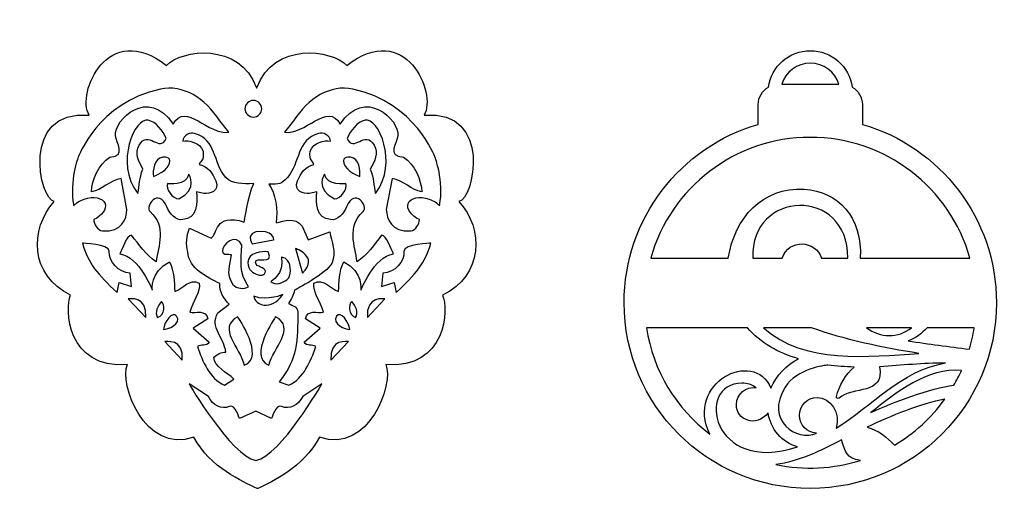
# Model space of a CAD drawing. Header units: centimetres. Extents: x 1 to 126, y -110 to -2.
# Drawn here: x 38.12 to 60.43, y -93.66 to -82.95 of the extents above; entities that cross this region are included whole.
import ezdxf

# ---------------------------------------------------------------- set-up
doc = ezdxf.new("R2010")
doc.units = ezdxf.units.CM
doc.header["$MEASUREMENT"] = 0
doc.layers.add('layer 1', color=7, linetype='Continuous')

msp = doc.modelspace()

# ---------------------------------------------------------------- linework, layer by layer
at = {"layer": 'layer 1', "color": 250}
for points, knots in [([(44.97023, -92.49593), (46.11591, -92.873), (46.67425, -91.26368), (46.48425, -90.83335), (46.48425, -90.83335), (47.87684, -90.94404), (47.92403, -89.54723), (47.78303, -89.2474), (47.78303, -89.2474), (48.71435, -88.79794), (48.72747, -87.73967), (48.15601, -87.10844), (48.15601, -87.10844), (48.48588, -87.08293), (48.95057, -85.008), (47.35999, -85.13654), (47.35999, -85.13654), (47.66209, -84.6427), (46.93195, -82.95322), (45.59365, -84.00033), (45.59365, -84.00033), (45.25225, -83.63737), (43.92548, -83.45549), (43.53893, -84.5132), (43.53893, -84.5132), (43.53893, -84.5132), (43.53069, -84.5132), (43.53069, -84.5132), (43.53069, -84.5132), (43.14414, -83.45549), (41.81737, -83.63737), (41.47597, -84.00033), (41.47597, -84.00033), (40.13767, -82.95322), (39.40753, -84.6427), (39.70963, -85.13654), (39.70963, -85.13654), (38.11904, -85.008), (38.58374, -87.08293), (38.91361, -87.10844), (38.91361, -87.10844), (38.34215, -87.73967), (38.35526, -88.79794), (39.28659, -89.2474), (39.28659, -89.2474), (39.14559, -89.54723), (39.19278, -90.94404), (40.58537, -90.83335), (40.58537, -90.83335), (40.39537, -91.26368), (40.95371, -92.873), (42.09939, -92.49593), (42.09939, -92.49593), (42.47842, -93.19265), (43.20923, -93.50109), (43.54996, -93.66427), (43.54996, -93.66427), (43.54996, -93.66427), (43.56261, -93.66427), (43.56261, -93.66427), (43.56261, -93.66427), (43.90334, -93.50109), (44.5912, -93.19265), (44.97023, -92.49593)], [0, 0, 0, 0, 0.05882353, 0.05882353, 0.05882353, 0.05882353, 0.11764706, 0.11764706, 0.11764706, 0.11764706, 0.17647059, 0.17647059, 0.17647059, 0.17647059, 0.23529412, 0.23529412, 0.23529412, 0.23529412, 0.29411765, 0.29411765, 0.29411765, 0.29411765, 0.35294118, 0.35294118, 0.35294118, 0.35294118, 0.41176471, 0.41176471, 0.41176471, 0.41176471, 0.47058824, 0.47058824, 0.47058824, 0.47058824, 0.52941176, 0.52941176, 0.52941176, 0.52941176, 0.58823529, 0.58823529, 0.58823529, 0.58823529, 0.64705882, 0.64705882, 0.64705882, 0.64705882, 0.70588235, 0.70588235, 0.70588235, 0.70588235, 0.76470588, 0.76470588, 0.76470588, 0.76470588, 0.82352941, 0.82352941, 0.82352941, 0.82352941, 0.88235294, 0.88235294, 0.88235294, 0.88235294, 1, 1, 1, 1]), ([(54.99311, -85.3471), (53.22343, -85.86046), (51.9302, -87.48989), (51.93006, -89.42137), (51.93006, -89.42137), (51.9302, -91.76467), (53.83365, -93.66406), (56.18222, -93.66427), (56.18222, -93.66427), (58.53076, -93.66406), (60.43427, -91.76467), (60.43446, -89.42137), (60.43446, -89.42137), (60.43429, -87.48989), (59.14102, -85.86052), (57.37144, -85.3471), (57.37144, -85.3471), (57.37144, -85.3471), (57.37144, -84.89613), (57.37144, -84.89613), (57.37144, -84.89613), (57.37144, -84.72684), (57.27818, -84.5788), (57.14083, -84.49786), (57.14083, -84.49786), (57.07583, -84.02766), (56.67092, -83.66427), (56.18223, -83.66427), (56.18223, -83.66427), (55.69363, -83.66427), (55.28874, -84.02763), (55.22371, -84.49786), (55.22371, -84.49786), (55.08636, -84.57874), (54.99311, -84.72684), (54.99311, -84.89613), (54.99311, -84.89613), (54.99311, -84.89613), (54.99311, -85.3471), (54.99311, -85.3471)], [0, 0, 0, 0, 0.09090909, 0.09090909, 0.09090909, 0.09090909, 0.18181818, 0.18181818, 0.18181818, 0.18181818, 0.27272727, 0.27272727, 0.27272727, 0.27272727, 0.36363636, 0.36363636, 0.36363636, 0.36363636, 0.45454545, 0.45454545, 0.45454545, 0.45454545, 0.54545455, 0.54545455, 0.54545455, 0.54545455, 0.63636364, 0.63636364, 0.63636364, 0.63636364, 0.72727273, 0.72727273, 0.72727273, 0.72727273, 0.81818182, 0.81818182, 0.81818182, 0.81818182, 1, 1, 1, 1]), ([(56.83436, -84.43251), (56.83436, -84.43251), (55.53035, -84.43251), (55.53035, -84.43251), (55.53035, -84.43251), (55.61549, -84.15375), (55.87553, -83.95043), (56.18223, -83.95043), (56.18223, -83.95043), (56.48895, -83.95043), (56.74917, -84.15375), (56.83436, -84.43251)], [0, 0, 0, 0, 0.25, 0.25, 0.25, 0.25, 0.5, 0.5, 0.5, 0.5, 1, 1, 1, 1]), ([(42.89736, -85.52273), (42.44329, -85.61732), (41.91055, -84.81019), (41.62676, -85.34625), (41.62676, -85.34625), (41.06206, -84.47567), (40.27127, -85.24561), (40.30912, -85.60508), (40.30912, -85.60508), (40.32542, -85.75999), (40.57295, -86.07777), (40.18193, -86.09667), (40.18193, -86.09667), (39.91708, -86.26696), (39.77833, -86.62012), (39.75941, -86.88499), (39.75941, -86.88499), (39.99274, -86.85977), (40.18193, -86.62012), (40.4405, -86.58228), (40.4405, -86.58228), (40.4405, -86.58228), (40.573, -87.29489), (40.573, -87.29489), (40.573, -87.29489), (40.5604, -87.50301), (40.46205, -87.81685), (40.01049, -87.7813), (40.01049, -87.7813), (39.90288, -87.77282), (39.815, -87.61732), (39.815, -87.52273), (39.815, -87.52273), (40.00139, -87.43763), (40.1182, -87.28184), (40.07301, -87.15774), (40.07301, -87.15774), (40.024, -87.02312), (39.80965, -86.97754), (39.59424, -87.05593), (39.59424, -87.05593), (39.49349, -87.0926), (39.41111, -87.1407), (39.35617, -87.20508), (39.35617, -87.20508), (39.25029, -86.62861), (39.46048, -86.09613), (39.46048, -86.09613), (39.46048, -86.09613), (39.46048, -86.09613), (39.90674, -84.84908), (41.3359, -84.54069), (41.3359, -84.54069), (41.85281, -84.42917), (42.3585, -84.75194), (42.69191, -85.26423), (42.69191, -85.26423), (42.69191, -85.26423), (42.89736, -85.52273), (42.89736, -85.52273)], [0, 0, 0, 0, 0.0625, 0.0625, 0.0625, 0.0625, 0.125, 0.125, 0.125, 0.125, 0.1875, 0.1875, 0.1875, 0.1875, 0.25, 0.25, 0.25, 0.25, 0.3125, 0.3125, 0.3125, 0.3125, 0.375, 0.375, 0.375, 0.375, 0.4375, 0.4375, 0.4375, 0.4375, 0.5, 0.5, 0.5, 0.5, 0.5625, 0.5625, 0.5625, 0.5625, 0.625, 0.625, 0.625, 0.625, 0.6875, 0.6875, 0.6875, 0.6875, 0.75, 0.75, 0.75, 0.75, 0.8125, 0.8125, 0.8125, 0.8125, 0.875, 0.875, 0.875, 0.875, 1, 1, 1, 1]), ([(45.44285, -85.34625), (45.15907, -84.81019), (44.62633, -85.61732), (44.17225, -85.52273), (44.17225, -85.52273), (44.17225, -85.52273), (44.37771, -85.26423), (44.37771, -85.26423), (44.37771, -85.26423), (44.7111, -84.75194), (45.21681, -84.42917), (45.7337, -84.54069), (45.7337, -84.54069), (47.16286, -84.84908), (47.60914, -86.09613), (47.60914, -86.09613), (47.60914, -86.09613), (47.60914, -86.09613), (47.81932, -86.62861), (47.71345, -87.20508), (47.71345, -87.20508), (47.6585, -87.1407), (47.57613, -87.0926), (47.47536, -87.05593), (47.47536, -87.05593), (47.25997, -86.97754), (47.04561, -87.02312), (46.99661, -87.15774), (46.99661, -87.15774), (46.95142, -87.28184), (47.06822, -87.43763), (47.25462, -87.52273), (47.25462, -87.52273), (47.25462, -87.61732), (47.16673, -87.77282), (47.05911, -87.7813), (47.05911, -87.7813), (46.60755, -87.81685), (46.50922, -87.50301), (46.4966, -87.29489), (46.4966, -87.29489), (46.4966, -87.29489), (46.62912, -86.58228), (46.62912, -86.58228), (46.62912, -86.58228), (46.88767, -86.62012), (47.07686, -86.85977), (47.3102, -86.88499), (47.3102, -86.88499), (47.29129, -86.62012), (47.15254, -86.26696), (46.88767, -86.09667), (46.88767, -86.09667), (46.49667, -86.07777), (46.74419, -85.75999), (46.7605, -85.60508), (46.7605, -85.60508), (46.79834, -85.24561), (46.00756, -84.47567), (45.44285, -85.34625)], [0, 0, 0, 0, 0.0625, 0.0625, 0.0625, 0.0625, 0.125, 0.125, 0.125, 0.125, 0.1875, 0.1875, 0.1875, 0.1875, 0.25, 0.25, 0.25, 0.25, 0.3125, 0.3125, 0.3125, 0.3125, 0.375, 0.375, 0.375, 0.375, 0.4375, 0.4375, 0.4375, 0.4375, 0.5, 0.5, 0.5, 0.5, 0.5625, 0.5625, 0.5625, 0.5625, 0.625, 0.625, 0.625, 0.625, 0.6875, 0.6875, 0.6875, 0.6875, 0.75, 0.75, 0.75, 0.75, 0.8125, 0.8125, 0.8125, 0.8125, 0.875, 0.875, 0.875, 0.875, 1, 1, 1, 1]), ([(43.45978, -85.18136), (43.35424, -85.18136), (43.26867, -85.09581), (43.26867, -84.99025), (43.26867, -84.99025), (43.26867, -84.88471), (43.35424, -84.79914), (43.45978, -84.79914), (43.45978, -84.79914), (43.56534, -84.79914), (43.65091, -84.88471), (43.65091, -84.99025), (43.65091, -84.99025), (43.65091, -85.09581), (43.56534, -85.18136), (43.45978, -85.18136)], [0, 0, 0, 0, 0.2, 0.2, 0.2, 0.2, 0.4, 0.4, 0.4, 0.4, 0.6, 0.6, 0.6, 0.6, 1, 1, 1, 1]), ([(40.93871, -86.36785), (40.84412, -86.58859), (40.86934, -86.72732), (40.81889, -86.92913), (40.81889, -86.92913), (40.28559, -86.21684), (40.75618, -85.18155), (41.05854, -85.25161), (41.05854, -85.25161), (41.22634, -85.2905), (41.40539, -85.49126), (41.46845, -85.67415), (41.46845, -85.67415), (41.31711, -86.00839), (41.05854, -85.45342), (40.85042, -85.8255), (40.85042, -85.8255), (40.74322, -86.00209), (40.83782, -86.19758), (40.93871, -86.36785)], [0, 0, 0, 0, 0.16666667, 0.16666667, 0.16666667, 0.16666667, 0.33333333, 0.33333333, 0.33333333, 0.33333333, 0.5, 0.5, 0.5, 0.5, 0.66666667, 0.66666667, 0.66666667, 0.66666667, 1, 1, 1, 1]), ([(46.25072, -86.92913), (46.20028, -86.72732), (46.2255, -86.58859), (46.1309, -86.36785), (46.1309, -86.36785), (46.2318, -86.19758), (46.3264, -86.00209), (46.21918, -85.8255), (46.21918, -85.8255), (46.01107, -85.45342), (45.75251, -86.00839), (45.60115, -85.67415), (45.60115, -85.67415), (45.66421, -85.49126), (45.84326, -85.2905), (46.01107, -85.25161), (46.01107, -85.25161), (46.31344, -85.18155), (46.78402, -86.21684), (46.25072, -86.92913)], [0, 0, 0, 0, 0.16666667, 0.16666667, 0.16666667, 0.16666667, 0.33333333, 0.33333333, 0.33333333, 0.33333333, 0.5, 0.5, 0.5, 0.5, 0.66666667, 0.66666667, 0.66666667, 0.66666667, 1, 1, 1, 1]), ([(43.46906, -86.7021), (43.33032, -86.97959), (43.25318, -87.5787), (43.25318, -87.5787), (43.25318, -87.5787), (42.56795, -87.35803), (42.63515, -87.88141), (42.49641, -87.94446), (42.49641, -87.94446), (42.49641, -87.94446), (41.9982, -87.71743), (41.9982, -87.71743), (41.9982, -87.71743), (41.93514, -87.89402), (41.90991, -88.08951), (41.96667, -88.25979), (41.96667, -88.25979), (41.97298, -88.64449), (42.42704, -88.84629), (42.69191, -88.98503), (42.69191, -88.98503), (42.67929, -89.16792), (42.7865, -89.33189), (42.90633, -89.45802), (42.90633, -89.45802), (42.90633, -89.45802), (42.6478, -89.65344), (42.6478, -89.65344), (42.6478, -89.65344), (42.45861, -89.97507), (42.79282, -90.22109), (42.83064, -90.54903), (42.83064, -90.54903), (42.72344, -90.54273), (42.62885, -90.60579), (42.55947, -90.66885), (42.55947, -90.66885), (42.55317, -90.88327), (42.86848, -91.00939), (43.01353, -91.16706), (43.01353, -91.16706), (43.01353, -91.16706), (42.79912, -91.30581), (42.79912, -91.30581), (42.79912, -91.30581), (42.45856, -91.15444), (42.3009, -90.76346), (42.18109, -90.4229), (42.18109, -90.4229), (42.26307, -90.36614), (42.3892, -90.4229), (42.45226, -90.322), (42.45226, -90.322), (42.45226, -90.322), (42.08649, -90.00038), (42.08649, -90.00038), (42.08649, -90.00038), (42.08649, -90.00038), (42.42074, -89.79225), (42.42074, -89.79225), (42.42074, -89.79225), (42.3829, -89.57154), (42.13694, -89.65982), (42.01082, -89.6409), (42.01082, -89.6409), (42.07388, -89.38233), (42.26307, -89.17422), (42.22523, -88.97241), (42.22523, -88.97241), (42.01082, -88.86521), (41.85315, -89.09224), (41.66396, -89.16792), (41.66396, -89.16792), (41.65134, -88.93459), (41.65765, -88.72016), (41.54414, -88.48683), (41.54414, -88.48683), (41.09736, -88.72273), (41.15307, -89.1364), (41.15307, -89.1364), (41.15307, -89.1364), (41.15307, -89.1364), (40.85674, -88.3733), (40.40897, -88.30394), (40.40897, -88.30394), (40.47204, -88.18411), (40.56033, -87.88772), (40.68015, -87.88141), (40.68015, -87.88141), (40.83782, -88.08951), (41.01439, -88.32916), (41.24142, -88.48683), (41.24142, -88.48683), (41.28557, -88.12105), (41.48392, -87.6848), (41.10268, -87.33905), (41.10268, -87.33905), (40.96793, -87.21684), (41.29735, -86.78155), (41.48107, -87.23184), (41.48107, -87.23184), (41.53967, -87.37546), (41.6955, -87.55978), (41.84684, -87.52194), (41.84684, -87.52194), (42.17479, -87.50932), (42.18739, -87.14354), (42.16217, -86.88499), (42.16217, -86.88499), (42.16217, -86.88499), (42.33244, -86.92913), (42.33244, -86.92913), (42.33244, -86.92913), (42.45856, -86.94175), (42.69736, -86.87566), (42.60323, -86.64037), (42.60323, -86.64037), (42.5309, -86.45952), (42.42704, -86.3174), (42.22523, -86.26066), (42.22523, -86.26066), (42.26307, -86.14713), (42.33264, -86.20508), (42.31352, -85.95794), (42.31352, -85.95794), (42.23153, -85.75613), (41.99188, -85.70567), (41.84684, -85.73091), (41.84684, -85.73091), (41.85315, -85.59847), (42.02974, -85.51648), (42.11801, -85.55432), (42.11801, -85.55432), (42.62253, -85.69937), (42.53425, -86.2165), (42.83064, -86.56335), (42.83064, -86.56335), (42.98831, -86.72732), (43.21681, -86.7021), (43.46906, -86.7021)], [0, 0, 0, 0, 0.02777778, 0.02777778, 0.02777778, 0.02777778, 0.05555556, 0.05555556, 0.05555556, 0.05555556, 0.08333333, 0.08333333, 0.08333333, 0.08333333, 0.11111111, 0.11111111, 0.11111111, 0.11111111, 0.13888889, 0.13888889, 0.13888889, 0.13888889, 0.16666667, 0.16666667, 0.16666667, 0.16666667, 0.19444444, 0.19444444, 0.19444444, 0.19444444, 0.22222222, 0.22222222, 0.22222222, 0.22222222, 0.25, 0.25, 0.25, 0.25, 0.27777778, 0.27777778, 0.27777778, 0.27777778, 0.30555556, 0.30555556, 0.30555556, 0.30555556, 0.33333333, 0.33333333, 0.33333333, 0.33333333, 0.36111111, 0.36111111, 0.36111111, 0.36111111, 0.38888889, 0.38888889, 0.38888889, 0.38888889, 0.41666667, 0.41666667, 0.41666667, 0.41666667, 0.44444444, 0.44444444, 0.44444444, 0.44444444, 0.47222222, 0.47222222, 0.47222222, 0.47222222, 0.5, 0.5, 0.5, 0.5, 0.52777778, 0.52777778, 0.52777778, 0.52777778, 0.55555556, 0.55555556, 0.55555556, 0.55555556, 0.58333333, 0.58333333, 0.58333333, 0.58333333, 0.61111111, 0.61111111, 0.61111111, 0.61111111, 0.63888889, 0.63888889, 0.63888889, 0.63888889, 0.66666667, 0.66666667, 0.66666667, 0.66666667, 0.69444444, 0.69444444, 0.69444444, 0.69444444, 0.72222222, 0.72222222, 0.72222222, 0.72222222, 0.75, 0.75, 0.75, 0.75, 0.77777778, 0.77777778, 0.77777778, 0.77777778, 0.80555556, 0.80555556, 0.80555556, 0.80555556, 0.83333333, 0.83333333, 0.83333333, 0.83333333, 0.86111111, 0.86111111, 0.86111111, 0.86111111, 0.88888889, 0.88888889, 0.88888889, 0.88888889, 0.91666667, 0.91666667, 0.91666667, 0.91666667, 0.94444444, 0.94444444, 0.94444444, 0.94444444, 1, 1, 1, 1]), ([(44.88853, -90.4229), (44.76871, -90.76346), (44.61104, -91.15444), (44.27049, -91.30581), (44.27049, -91.30581), (44.27049, -91.30581), (44.05029, -91.22861), (44.05029, -91.22861), (44.05029, -91.22861), (44.47382, -90.71097), (44.47382, -90.27568), (44.47382, -89.62861), (44.47382, -89.62861), (44.47382, -89.51685), (44.36207, -89.48744), (44.26206, -89.44037), (44.26206, -89.44037), (44.32677, -89.32861), (44.37971, -89.26391), (44.40324, -89.13449), (44.40324, -89.13449), (44.40324, -89.13449), (45.15707, -88.7447), (45.25029, -88.52273), (45.25029, -88.52273), (45.36394, -88.25217), (45.24602, -88.02646), (45.20818, -87.80572), (45.20818, -87.80572), (45.20818, -87.80572), (44.70997, -87.98862), (44.70997, -87.98862), (44.70997, -87.98862), (44.70997, -87.98862), (44.57123, -87.67329), (44.57123, -87.67329), (44.57123, -87.67329), (44.40096, -87.45256), (44.17393, -87.55346), (43.97842, -87.59761), (43.97842, -87.59761), (44.02888, -87.32643), (43.96636, -86.90647), (43.815, -86.71096), (43.815, -86.71096), (44.06726, -86.71096), (44.0813, -86.72732), (44.23896, -86.56335), (44.23896, -86.56335), (44.53536, -86.2165), (44.44709, -85.69937), (44.9516, -85.55432), (44.9516, -85.55432), (45.03988, -85.51648), (45.21647, -85.59847), (45.22277, -85.73091), (45.22277, -85.73091), (45.07772, -85.70567), (44.83807, -85.75613), (44.75609, -85.95794), (44.75609, -85.95794), (44.73696, -86.20508), (44.80655, -86.14713), (44.84439, -86.26066), (44.84439, -86.26066), (44.64257, -86.3174), (44.53872, -86.45952), (44.46638, -86.64037), (44.46638, -86.64037), (44.37226, -86.87566), (44.61104, -86.94175), (44.73717, -86.92913), (44.73717, -86.92913), (44.73717, -86.92913), (44.90745, -86.88499), (44.90745, -86.88499), (44.90745, -86.88499), (44.88222, -87.14354), (44.89483, -87.50932), (45.22277, -87.52194), (45.22277, -87.52194), (45.37412, -87.55978), (45.52995, -87.37546), (45.58855, -87.23184), (45.58855, -87.23184), (45.77227, -86.78155), (46.10167, -87.21684), (45.96693, -87.33905), (45.96693, -87.33905), (45.58569, -87.6848), (45.78404, -88.12105), (45.82818, -88.48683), (45.82818, -88.48683), (46.05523, -88.32916), (46.2318, -88.08951), (46.38947, -87.88141), (46.38947, -87.88141), (46.50929, -87.88772), (46.59758, -88.18411), (46.66064, -88.30394), (46.66064, -88.30394), (46.21288, -88.3733), (45.91654, -89.1364), (45.91654, -89.1364), (45.91654, -89.1364), (45.91654, -89.1364), (45.97226, -88.72273), (45.52548, -88.48683), (45.52548, -88.48683), (45.41196, -88.72016), (45.41826, -88.93459), (45.40566, -89.16792), (45.40566, -89.16792), (45.21647, -89.09224), (45.0588, -88.86521), (44.84439, -88.97241), (44.84439, -88.97241), (44.80655, -89.17422), (44.99574, -89.38233), (45.0588, -89.6409), (45.0588, -89.6409), (44.93268, -89.65982), (44.68672, -89.57154), (44.64888, -89.79225), (44.64888, -89.79225), (44.64888, -89.79225), (44.98312, -90.00038), (44.98312, -90.00038), (44.98312, -90.00038), (44.98312, -90.00038), (44.61736, -90.322), (44.61736, -90.322), (44.61736, -90.322), (44.68041, -90.4229), (44.80655, -90.36614), (44.88853, -90.4229)], [0, 0, 0, 0, 0.02857143, 0.02857143, 0.02857143, 0.02857143, 0.05714286, 0.05714286, 0.05714286, 0.05714286, 0.08571429, 0.08571429, 0.08571429, 0.08571429, 0.11428571, 0.11428571, 0.11428571, 0.11428571, 0.14285714, 0.14285714, 0.14285714, 0.14285714, 0.17142857, 0.17142857, 0.17142857, 0.17142857, 0.2, 0.2, 0.2, 0.2, 0.22857143, 0.22857143, 0.22857143, 0.22857143, 0.25714286, 0.25714286, 0.25714286, 0.25714286, 0.28571429, 0.28571429, 0.28571429, 0.28571429, 0.31428571, 0.31428571, 0.31428571, 0.31428571, 0.34285714, 0.34285714, 0.34285714, 0.34285714, 0.37142857, 0.37142857, 0.37142857, 0.37142857, 0.4, 0.4, 0.4, 0.4, 0.42857143, 0.42857143, 0.42857143, 0.42857143, 0.45714286, 0.45714286, 0.45714286, 0.45714286, 0.48571429, 0.48571429, 0.48571429, 0.48571429, 0.51428571, 0.51428571, 0.51428571, 0.51428571, 0.54285714, 0.54285714, 0.54285714, 0.54285714, 0.57142857, 0.57142857, 0.57142857, 0.57142857, 0.6, 0.6, 0.6, 0.6, 0.62857143, 0.62857143, 0.62857143, 0.62857143, 0.65714286, 0.65714286, 0.65714286, 0.65714286, 0.68571429, 0.68571429, 0.68571429, 0.68571429, 0.71428571, 0.71428571, 0.71428571, 0.71428571, 0.74285714, 0.74285714, 0.74285714, 0.74285714, 0.77142857, 0.77142857, 0.77142857, 0.77142857, 0.8, 0.8, 0.8, 0.8, 0.82857143, 0.82857143, 0.82857143, 0.82857143, 0.85714286, 0.85714286, 0.85714286, 0.85714286, 0.88571429, 0.88571429, 0.88571429, 0.88571429, 0.91428571, 0.91428571, 0.91428571, 0.91428571, 0.94285714, 0.94285714, 0.94285714, 0.94285714, 1, 1, 1, 1]), ([(59.82802, -88.40092), (59.82802, -88.40092), (57.32427, -88.40092), (57.32427, -88.40092), (57.32427, -88.40092), (57.3746, -87.46956), (56.81964, -86.87625), (56.04062, -86.82836), (56.04062, -86.82836), (55.09809, -86.77042), (54.44692, -87.49067), (54.30936, -88.40092), (54.30936, -88.40092), (54.30936, -88.40092), (52.53652, -88.40092), (52.53652, -88.40092), (52.53652, -88.40092), (52.98683, -86.79395), (54.46366, -85.64425), (56.18226, -85.64409), (56.18226, -85.64409), (57.90046, -85.64424), (59.37737, -86.79312), (59.82802, -88.40092)], [0, 0, 0, 0, 0.14285714, 0.14285714, 0.14285714, 0.14285714, 0.28571429, 0.28571429, 0.28571429, 0.28571429, 0.42857143, 0.42857143, 0.42857143, 0.42857143, 0.57142857, 0.57142857, 0.57142857, 0.57142857, 0.71428571, 0.71428571, 0.71428571, 0.71428571, 1, 1, 1, 1]), ([(41.39277, -86.09667), (41.39277, -86.09667), (41.594, -86.07088), (41.54414, -86.23542), (41.54414, -86.23542), (41.51659, -86.32635), (41.4341, -86.39873), (41.3545, -86.4499), (41.3545, -86.4499), (41.26497, -86.50744), (41.1791, -86.53813), (41.1791, -86.53813), (41.1791, -86.53813), (41.16017, -86.39308), (41.18466, -86.13451), (41.39277, -86.09667)], [0, 0, 0, 0, 0.2, 0.2, 0.2, 0.2, 0.4, 0.4, 0.4, 0.4, 0.6, 0.6, 0.6, 0.6, 1, 1, 1, 1]), ([(45.89051, -86.53813), (45.89051, -86.53813), (45.58403, -86.42861), (45.52548, -86.23542), (45.52548, -86.23542), (45.47562, -86.07088), (45.67683, -86.09667), (45.67683, -86.09667), (45.67683, -86.09667), (45.88494, -86.13451), (45.90943, -86.39308), (45.89051, -86.53813)], [0, 0, 0, 0, 0.25, 0.25, 0.25, 0.25, 0.5, 0.5, 0.5, 0.5, 1, 1, 1, 1]), ([(41.98558, -86.48769), (41.98558, -86.48769), (42.21501, -86.81685), (41.75855, -87.04896), (41.75855, -87.04896), (41.61352, -87.04265), (41.45027, -86.82823), (41.50073, -86.7021), (41.50073, -86.7021), (41.50073, -86.7021), (41.93265, -86.75802), (41.98558, -86.48769)], [0, 0, 0, 0, 0.25, 0.25, 0.25, 0.25, 0.5, 0.5, 0.5, 0.5, 1, 1, 1, 1]), ([(45.56889, -86.7021), (45.61934, -86.82823), (45.4561, -87.04265), (45.31106, -87.04896), (45.31106, -87.04896), (44.85461, -86.81685), (45.08402, -86.48769), (45.08402, -86.48769), (45.08402, -86.48769), (45.13696, -86.75802), (45.56889, -86.7021), (45.56889, -86.7021)], [0, 0, 0, 0, 0.25, 0.25, 0.25, 0.25, 0.5, 0.5, 0.5, 0.5, 1, 1, 1, 1]), ([(57.03967, -88.40092), (57.03967, -88.40092), (56.43764, -88.40092), (56.43764, -88.40092), (56.43764, -88.40092), (56.31123, -87.99068), (55.68416, -87.95558), (55.54298, -88.40092), (55.54298, -88.40092), (55.54298, -88.40092), (54.86678, -88.40092), (54.86678, -88.40092), (54.86678, -88.40092), (54.81402, -86.84253), (57.04234, -86.7551), (57.03967, -88.40092)], [0, 0, 0, 0, 0.2, 0.2, 0.2, 0.2, 0.4, 0.4, 0.4, 0.4, 0.6, 0.6, 0.6, 0.6, 1, 1, 1, 1]), ([(43.19643, -88.10845), (43.17751, -88.46791), (43.12705, -88.72648), (43.34778, -89.06071), (43.34778, -89.06071), (43.25318, -89.11117), (43.0766, -89.11117), (42.99463, -89.00395), (42.99463, -89.00395), (42.80542, -88.73908), (42.93786, -88.58143), (42.95047, -88.32286), (42.95047, -88.32286), (42.90633, -88.29764), (42.76759, -88.34808), (42.75498, -88.24718), (42.75498, -88.24718), (42.74236, -88.08321), (43.07382, -87.81685), (43.19643, -88.10845)], [0, 0, 0, 0, 0.16666667, 0.16666667, 0.16666667, 0.16666667, 0.33333333, 0.33333333, 0.33333333, 0.33333333, 0.5, 0.5, 0.5, 0.5, 0.66666667, 0.66666667, 0.66666667, 0.66666667, 1, 1, 1, 1]), ([(43.63158, -87.79313), (43.96794, -87.79332), (43.92797, -88.03907), (43.92167, -87.98862), (43.92167, -87.98862), (43.92167, -87.98862), (43.43607, -88.07691), (43.43607, -88.07691), (43.43607, -88.07691), (43.43607, -88.07691), (43.24957, -87.79292), (43.63158, -87.79313)], [0, 0, 0, 0, 0.25, 0.25, 0.25, 0.25, 0.5, 0.5, 0.5, 0.5, 1, 1, 1, 1]), ([(40.39636, -88.95981), (40.39636, -88.95981), (40.34592, -89.18684), (40.34592, -89.18684), (40.34592, -89.18684), (39.91076, -88.77692), (39.6823, -88.52427), (39.55617, -88.06391), (39.55617, -88.06391), (39.55617, -88.06391), (40.16303, -88.0706), (40.16933, -88.24718), (40.16933, -88.24718), (40.15041, -88.48052), (40.3797, -88.73449), (40.64862, -88.74538), (40.64862, -88.74538), (40.64862, -88.74538), (40.68015, -89.0481), (40.68015, -89.0481), (40.68015, -89.0481), (40.68015, -89.0481), (40.39636, -88.95981), (40.39636, -88.95981)], [0, 0, 0, 0, 0.14285714, 0.14285714, 0.14285714, 0.14285714, 0.28571429, 0.28571429, 0.28571429, 0.28571429, 0.42857143, 0.42857143, 0.42857143, 0.42857143, 0.57142857, 0.57142857, 0.57142857, 0.57142857, 0.71428571, 0.71428571, 0.71428571, 0.71428571, 1, 1, 1, 1]), ([(46.7237, -89.18684), (46.7237, -89.18684), (46.67326, -88.95981), (46.67326, -88.95981), (46.67326, -88.95981), (46.67326, -88.95981), (46.38947, -89.0481), (46.38947, -89.0481), (46.38947, -89.0481), (46.38947, -89.0481), (46.42099, -88.74538), (46.42099, -88.74538), (46.42099, -88.74538), (46.68991, -88.73449), (46.91921, -88.48052), (46.90029, -88.24718), (46.90029, -88.24718), (46.90659, -88.0706), (47.51343, -88.06391), (47.51343, -88.06391), (47.51343, -88.06391), (47.38731, -88.52427), (47.15885, -88.77692), (46.7237, -89.18684)], [0, 0, 0, 0, 0.14285714, 0.14285714, 0.14285714, 0.14285714, 0.28571429, 0.28571429, 0.28571429, 0.28571429, 0.42857143, 0.42857143, 0.42857143, 0.42857143, 0.57142857, 0.57142857, 0.57142857, 0.57142857, 0.71428571, 0.71428571, 0.71428571, 0.71428571, 1, 1, 1, 1]), ([(43.54328, -88.77692), (43.46129, -88.73908), (43.33265, -88.68744), (43.33265, -88.4992), (43.33265, -88.4992), (43.33265, -88.2741), (43.6568, -88.24087), (43.80185, -88.25979), (43.80185, -88.25979), (43.93428, -88.58773), (43.49735, -88.3345), (43.51174, -88.50575), (43.51174, -88.50575), (43.52083, -88.61387), (43.71986, -88.60665), (43.73878, -88.70124), (43.73878, -88.70124), (43.73248, -88.79584), (43.60634, -88.81476), (43.54328, -88.77692)], [0, 0, 0, 0, 0.16666667, 0.16666667, 0.16666667, 0.16666667, 0.33333333, 0.33333333, 0.33333333, 0.33333333, 0.5, 0.5, 0.5, 0.5, 0.66666667, 0.66666667, 0.66666667, 0.66666667, 1, 1, 1, 1]), ([(44.41988, -88.18411), (44.41988, -88.18411), (44.96794, -88.35803), (44.58385, -88.74538), (44.58385, -88.74538), (44.58385, -88.74538), (44.41988, -88.18411), (44.41988, -88.18411)], [0, 0, 0, 0, 0.33333333, 0.33333333, 0.33333333, 0.33333333, 1, 1, 1, 1]), ([(44.10456, -88.37962), (44.34441, -88.39333), (44.35717, -88.81366), (44.22434, -88.89668), (44.22434, -88.89668), (44.12344, -88.95974), (43.97212, -89.04179), (43.85861, -88.94089), (43.85861, -88.94089), (43.85861, -88.94089), (44.16795, -88.76979), (44.10456, -88.37962)], [0, 0, 0, 0, 0.25, 0.25, 0.25, 0.25, 0.5, 0.5, 0.5, 0.5, 1, 1, 1, 1]), ([(40.60323, -89.33449), (40.60323, -89.33449), (41.0503, -89.25214), (41.00177, -89.76073), (41.00177, -89.76073), (41.00177, -89.76073), (40.60323, -89.33449), (40.60323, -89.33449)], [0, 0, 0, 0, 0.33333333, 0.33333333, 0.33333333, 0.33333333, 1, 1, 1, 1]), ([(44.12978, -89.23098), (43.86207, -89.62861), (43.49735, -89.47567), (43.46759, -89.27513), (43.46759, -89.27513), (43.80323, -89.39332), (44.12978, -89.23098), (44.12978, -89.23098)], [0, 0, 0, 0, 0.33333333, 0.33333333, 0.33333333, 0.33333333, 1, 1, 1, 1]), ([(46.46639, -89.33449), (46.46639, -89.33449), (46.06783, -89.76073), (46.06783, -89.76073), (46.06783, -89.76073), (46.01932, -89.25214), (46.46639, -89.33449), (46.46639, -89.33449)], [0, 0, 0, 0, 0.33333333, 0.33333333, 0.33333333, 0.33333333, 1, 1, 1, 1]), ([(41.36125, -89.39495), (41.44323, -89.45802), (41.44323, -89.70397), (41.27296, -89.76073), (41.27296, -89.76073), (41.19728, -89.65352), (41.27296, -89.48324), (41.36125, -89.39495)], [0, 0, 0, 0, 0.33333333, 0.33333333, 0.33333333, 0.33333333, 1, 1, 1, 1]), ([(45.79666, -89.76073), (45.62639, -89.70397), (45.62639, -89.45802), (45.70836, -89.39495), (45.70836, -89.39495), (45.79666, -89.48324), (45.87234, -89.65352), (45.79666, -89.76073)], [0, 0, 0, 0, 0.33333333, 0.33333333, 0.33333333, 0.33333333, 1, 1, 1, 1]), ([(41.70806, -89.72916), (41.82673, -89.89917), (41.49999, -90.04452), (41.40539, -90.0319), (41.40539, -90.0319), (41.42431, -89.85532), (41.61891, -89.60144), (41.70806, -89.72916)], [0, 0, 0, 0, 0.33333333, 0.33333333, 0.33333333, 0.33333333, 1, 1, 1, 1]), ([(45.66421, -90.0319), (45.56963, -90.04452), (45.24289, -89.89917), (45.36154, -89.72916), (45.36154, -89.72916), (45.4507, -89.60144), (45.64531, -89.85532), (45.66421, -90.0319)], [0, 0, 0, 0, 0.33333333, 0.33333333, 0.33333333, 0.33333333, 1, 1, 1, 1]), ([(43.10183, -89.74181), (43.10183, -89.74181), (43.74509, -90.66255), (43.25318, -90.85174), (43.25318, -90.85174), (43.15858, -90.44182), (42.62253, -90.00038), (43.10183, -89.74181)], [0, 0, 0, 0, 0.33333333, 0.33333333, 0.33333333, 0.33333333, 1, 1, 1, 1]), ([(43.96779, -89.74181), (44.44709, -90.00038), (43.91103, -90.44182), (43.81644, -90.85174), (43.81644, -90.85174), (43.32453, -90.66255), (43.96779, -89.74181), (43.96779, -89.74181)], [0, 0, 0, 0, 0.33333333, 0.33333333, 0.33333333, 0.33333333, 1, 1, 1, 1]), ([(52.43958, -89.99198), (52.43958, -89.99198), (54.74558, -89.99198), (54.74558, -89.99198), (54.74558, -89.99198), (55.043, -90.3423), (55.45614, -90.56594), (55.91118, -90.70314), (55.91118, -90.70314), (55.64516, -90.84251), (55.40179, -91.08287), (55.28361, -91.3743), (55.28361, -91.3743), (54.89747, -90.44958), (53.31145, -91.26067), (53.88949, -92.42656), (53.88949, -92.42656), (53.11853, -91.83997), (52.58893, -90.97765), (52.43958, -89.99198)], [0, 0, 0, 0, 0.16666667, 0.16666667, 0.16666667, 0.16666667, 0.33333333, 0.33333333, 0.33333333, 0.33333333, 0.5, 0.5, 0.5, 0.5, 0.66666667, 0.66666667, 0.66666667, 0.66666667, 1, 1, 1, 1]), ([(55.11601, -89.99198), (55.11601, -89.99198), (56.20848, -89.99198), (56.20848, -89.99198), (56.20848, -89.99198), (56.96573, -90.26638), (57.86536, -90.45651), (58.6615, -90.57846), (58.6615, -90.57846), (57.52625, -90.65307), (56.02555, -90.8349), (55.11601, -89.99198)], [0, 0, 0, 0, 0.25, 0.25, 0.25, 0.25, 0.5, 0.5, 0.5, 0.5, 1, 1, 1, 1]), ([(57.4636, -89.99198), (57.4636, -89.99198), (58.49732, -89.99198), (58.49732, -89.99198), (58.49732, -89.99198), (58.18028, -90.24125), (57.78876, -90.22437), (57.4636, -89.99198)], [0, 0, 0, 0, 0.33333333, 0.33333333, 0.33333333, 0.33333333, 1, 1, 1, 1]), ([(58.85018, -89.99198), (58.85018, -89.99198), (59.92444, -89.99198), (59.92444, -89.99198), (59.92444, -89.99198), (59.89875, -90.15972), (59.86203, -90.32383), (59.81523, -90.4836), (59.81523, -90.4836), (59.34993, -90.42183), (58.88388, -90.36871), (58.42034, -90.29162), (58.42034, -90.29162), (58.58331, -90.22953), (58.73117, -90.12916), (58.85018, -89.99198)], [0, 0, 0, 0, 0.2, 0.2, 0.2, 0.2, 0.4, 0.4, 0.4, 0.4, 0.6, 0.6, 0.6, 0.6, 1, 1, 1, 1]), ([(41.43854, -90.31097), (41.43854, -90.31097), (41.88559, -90.22861), (41.83708, -90.7372), (41.83708, -90.7372), (41.83708, -90.7372), (41.43854, -90.31097), (41.43854, -90.31097)], [0, 0, 0, 0, 0.33333333, 0.33333333, 0.33333333, 0.33333333, 1, 1, 1, 1]), ([(45.63108, -90.31097), (45.63108, -90.31097), (45.23253, -90.7372), (45.23253, -90.7372), (45.23253, -90.7372), (45.18403, -90.22861), (45.63108, -90.31097), (45.63108, -90.31097)], [0, 0, 0, 0, 0.33333333, 0.33333333, 0.33333333, 0.33333333, 1, 1, 1, 1]), ([(57.76628, -90.88383), (58.28072, -90.85614), (58.74579, -90.79526), (59.26842, -90.79838), (59.26842, -90.79838), (58.23927, -90.97445), (57.60963, -91.77642), (56.77152, -92.28524), (56.77152, -92.28524), (56.88193, -91.94499), (56.64513, -91.58769), (56.33779, -91.58769), (56.33779, -91.58769), (56.11583, -91.58769), (55.93208, -91.76744), (55.93208, -91.99326), (55.93208, -91.99326), (55.93208, -92.20844), (56.10413, -92.39024), (56.32106, -92.39783), (56.32106, -92.39783), (55.88674, -92.61702), (55.12984, -92.1081), (55.60696, -91.3538), (55.60696, -91.3538), (55.88041, -90.9215), (56.51561, -90.85703), (56.58192, -90.84464), (56.58192, -90.84464), (56.78318, -90.87138), (56.98556, -90.88664), (57.18383, -90.89234), (57.18383, -90.89234), (56.99408, -91.04174), (56.83723, -91.32907), (56.77884, -91.56274), (56.77884, -91.56274), (56.76939, -91.60046), (56.81403, -91.62266), (56.84145, -91.59859), (56.84145, -91.59859), (57.14637, -91.33132), (57.88655, -91.53505), (57.76628, -90.88383)], [0, 0, 0, 0, 0.08333333, 0.08333333, 0.08333333, 0.08333333, 0.16666667, 0.16666667, 0.16666667, 0.16666667, 0.25, 0.25, 0.25, 0.25, 0.33333333, 0.33333333, 0.33333333, 0.33333333, 0.41666667, 0.41666667, 0.41666667, 0.41666667, 0.5, 0.5, 0.5, 0.5, 0.58333333, 0.58333333, 0.58333333, 0.58333333, 0.66666667, 0.66666667, 0.66666667, 0.66666667, 0.75, 0.75, 0.75, 0.75, 0.83333333, 0.83333333, 0.83333333, 0.83333333, 1, 1, 1, 1]), ([(59.63678, -90.96625), (59.58448, -91.08233), (59.52657, -91.19529), (59.46323, -91.30491), (59.46323, -91.30491), (58.91825, -91.37126), (58.07876, -91.69471), (57.5682, -91.92857), (57.5682, -91.92857), (58.13893, -91.47207), (58.86213, -90.90193), (59.63678, -90.96625)], [0, 0, 0, 0, 0.25, 0.25, 0.25, 0.25, 0.5, 0.5, 0.5, 0.5, 1, 1, 1, 1]), ([(55.88824, -92.71366), (53.92687, -93.36932), (53.53969, -91.25789), (54.62095, -91.25845), (54.62095, -91.25845), (54.73606, -91.25851), (54.85897, -91.29378), (54.94424, -91.36781), (54.94424, -91.36781), (54.71641, -91.32168), (54.49379, -91.50277), (54.49421, -91.74649), (54.49421, -91.74649), (54.49482, -92.10389), (54.93992, -92.28672), (55.21829, -91.93531), (55.21829, -91.93531), (55.2743, -92.30554), (55.5235, -92.61378), (55.88824, -92.71366)], [0, 0, 0, 0, 0.16666667, 0.16666667, 0.16666667, 0.16666667, 0.33333333, 0.33333333, 0.33333333, 0.33333333, 0.5, 0.5, 0.5, 0.5, 0.66666667, 0.66666667, 0.66666667, 0.66666667, 1, 1, 1, 1]), ([(42.43168, -91.56329), (42.53584, -91.7716), (42.73773, -91.86501), (42.9108, -91.79243), (42.9108, -91.79243), (43.05065, -91.73379), (43.13992, -92.06322), (43.13992, -92.06322), (43.13992, -92.06322), (43.13992, -92.06322), (43.51696, -91.89659), (43.51696, -91.89659), (43.51696, -91.89659), (43.51696, -91.89659), (43.87824, -92.06322), (43.87824, -92.06322), (43.87824, -92.06322), (43.87824, -92.06322), (43.96752, -91.73379), (44.10736, -91.79243), (44.10736, -91.79243), (44.28044, -91.86501), (44.48233, -91.7716), (44.58649, -91.56329), (44.58649, -91.56329), (44.58649, -91.56329), (45.02774, -91.27167), (45.02774, -91.27167), (45.02774, -91.27167), (45.02774, -91.27167), (44.0853, -92.91727), (43.51696, -93.02577), (43.51696, -93.02577), (42.94863, -92.91727), (41.99041, -91.27167), (41.99041, -91.27167), (41.99041, -91.27167), (41.99041, -91.27167), (42.43168, -91.56329), (42.43168, -91.56329)], [0, 0, 0, 0, 0.09090909, 0.09090909, 0.09090909, 0.09090909, 0.18181818, 0.18181818, 0.18181818, 0.18181818, 0.27272727, 0.27272727, 0.27272727, 0.27272727, 0.36363636, 0.36363636, 0.36363636, 0.36363636, 0.45454545, 0.45454545, 0.45454545, 0.45454545, 0.54545455, 0.54545455, 0.54545455, 0.54545455, 0.63636364, 0.63636364, 0.63636364, 0.63636364, 0.72727273, 0.72727273, 0.72727273, 0.72727273, 0.81818182, 0.81818182, 0.81818182, 0.81818182, 1, 1, 1, 1]), ([(59.25697, -91.62366), (58.94658, -92.05437), (58.56232, -92.40554), (58.10338, -92.67596), (58.10338, -92.67596), (57.94054, -92.49325), (57.72332, -92.32697), (57.48333, -92.26396), (57.48333, -92.26396), (58.00335, -92.01233), (58.69868, -91.72685), (59.25697, -91.62366)], [0, 0, 0, 0, 0.25, 0.25, 0.25, 0.25, 0.5, 0.5, 0.5, 0.5, 1, 1, 1, 1]), ([(55.39325, -93.11599), (55.91945, -93.05234), (56.42674, -92.7935), (56.89679, -92.55685), (56.89679, -92.55685), (56.9791, -92.83065), (57.00364, -92.98202), (57.32856, -93.02203), (57.32856, -93.02203), (56.70585, -93.21927), (56.03783, -93.25234), (55.39325, -93.11599)], [0, 0, 0, 0, 0.25, 0.25, 0.25, 0.25, 0.5, 0.5, 0.5, 0.5, 1, 1, 1, 1])]:
    msp.add_open_spline(points, degree=3, knots=knots, dxfattribs=at)

doc.saveas('drawing.dxf')
